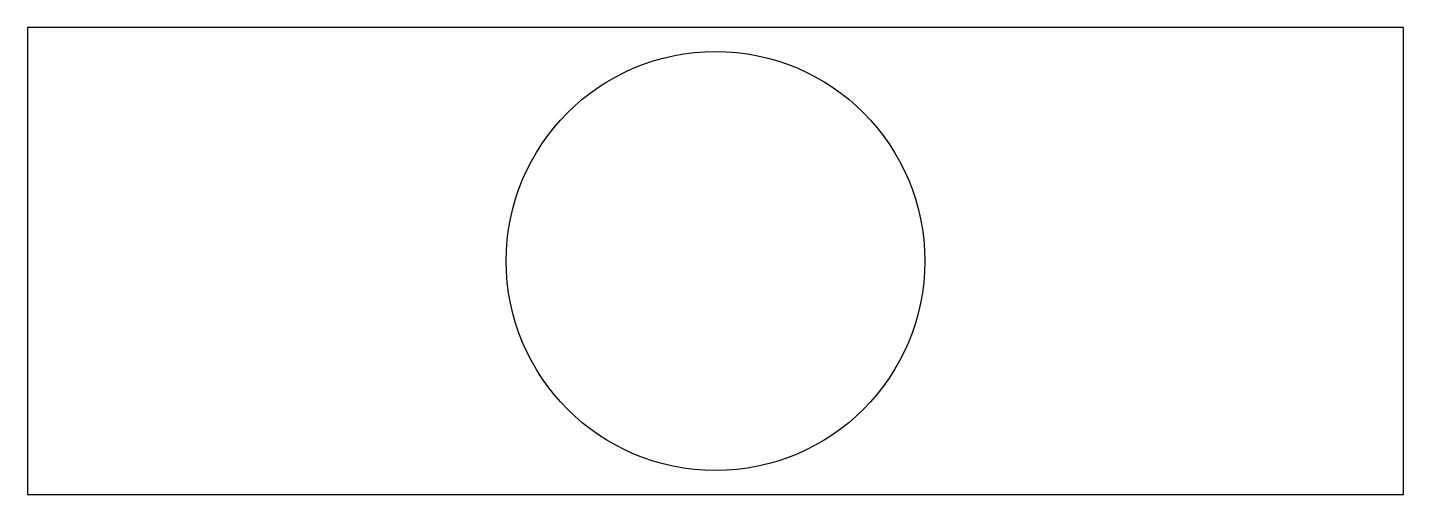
# Model space of a CAD drawing. Header units: millimetres. Extents: x 0 to 115, y 0 to 39.
import ezdxf

# ---------------------------------------------------------------- set-up
doc = ezdxf.new("R2010")
doc.units = ezdxf.units.MM
doc.layers.add('CORTE', color=1, linetype='Continuous')

msp = doc.modelspace()

# ---------------------------------------------------------------- linework, layer by layer
at = {"layer": 'CORTE'}
msp.add_lwpolyline([(0, 0), (115, 0), (115, 39), (0, 39)], close=True, dxfattribs=at)
msp.add_circle((57.5, 19.5), 17.5, dxfattribs=at)

doc.saveas('drawing.dxf')
